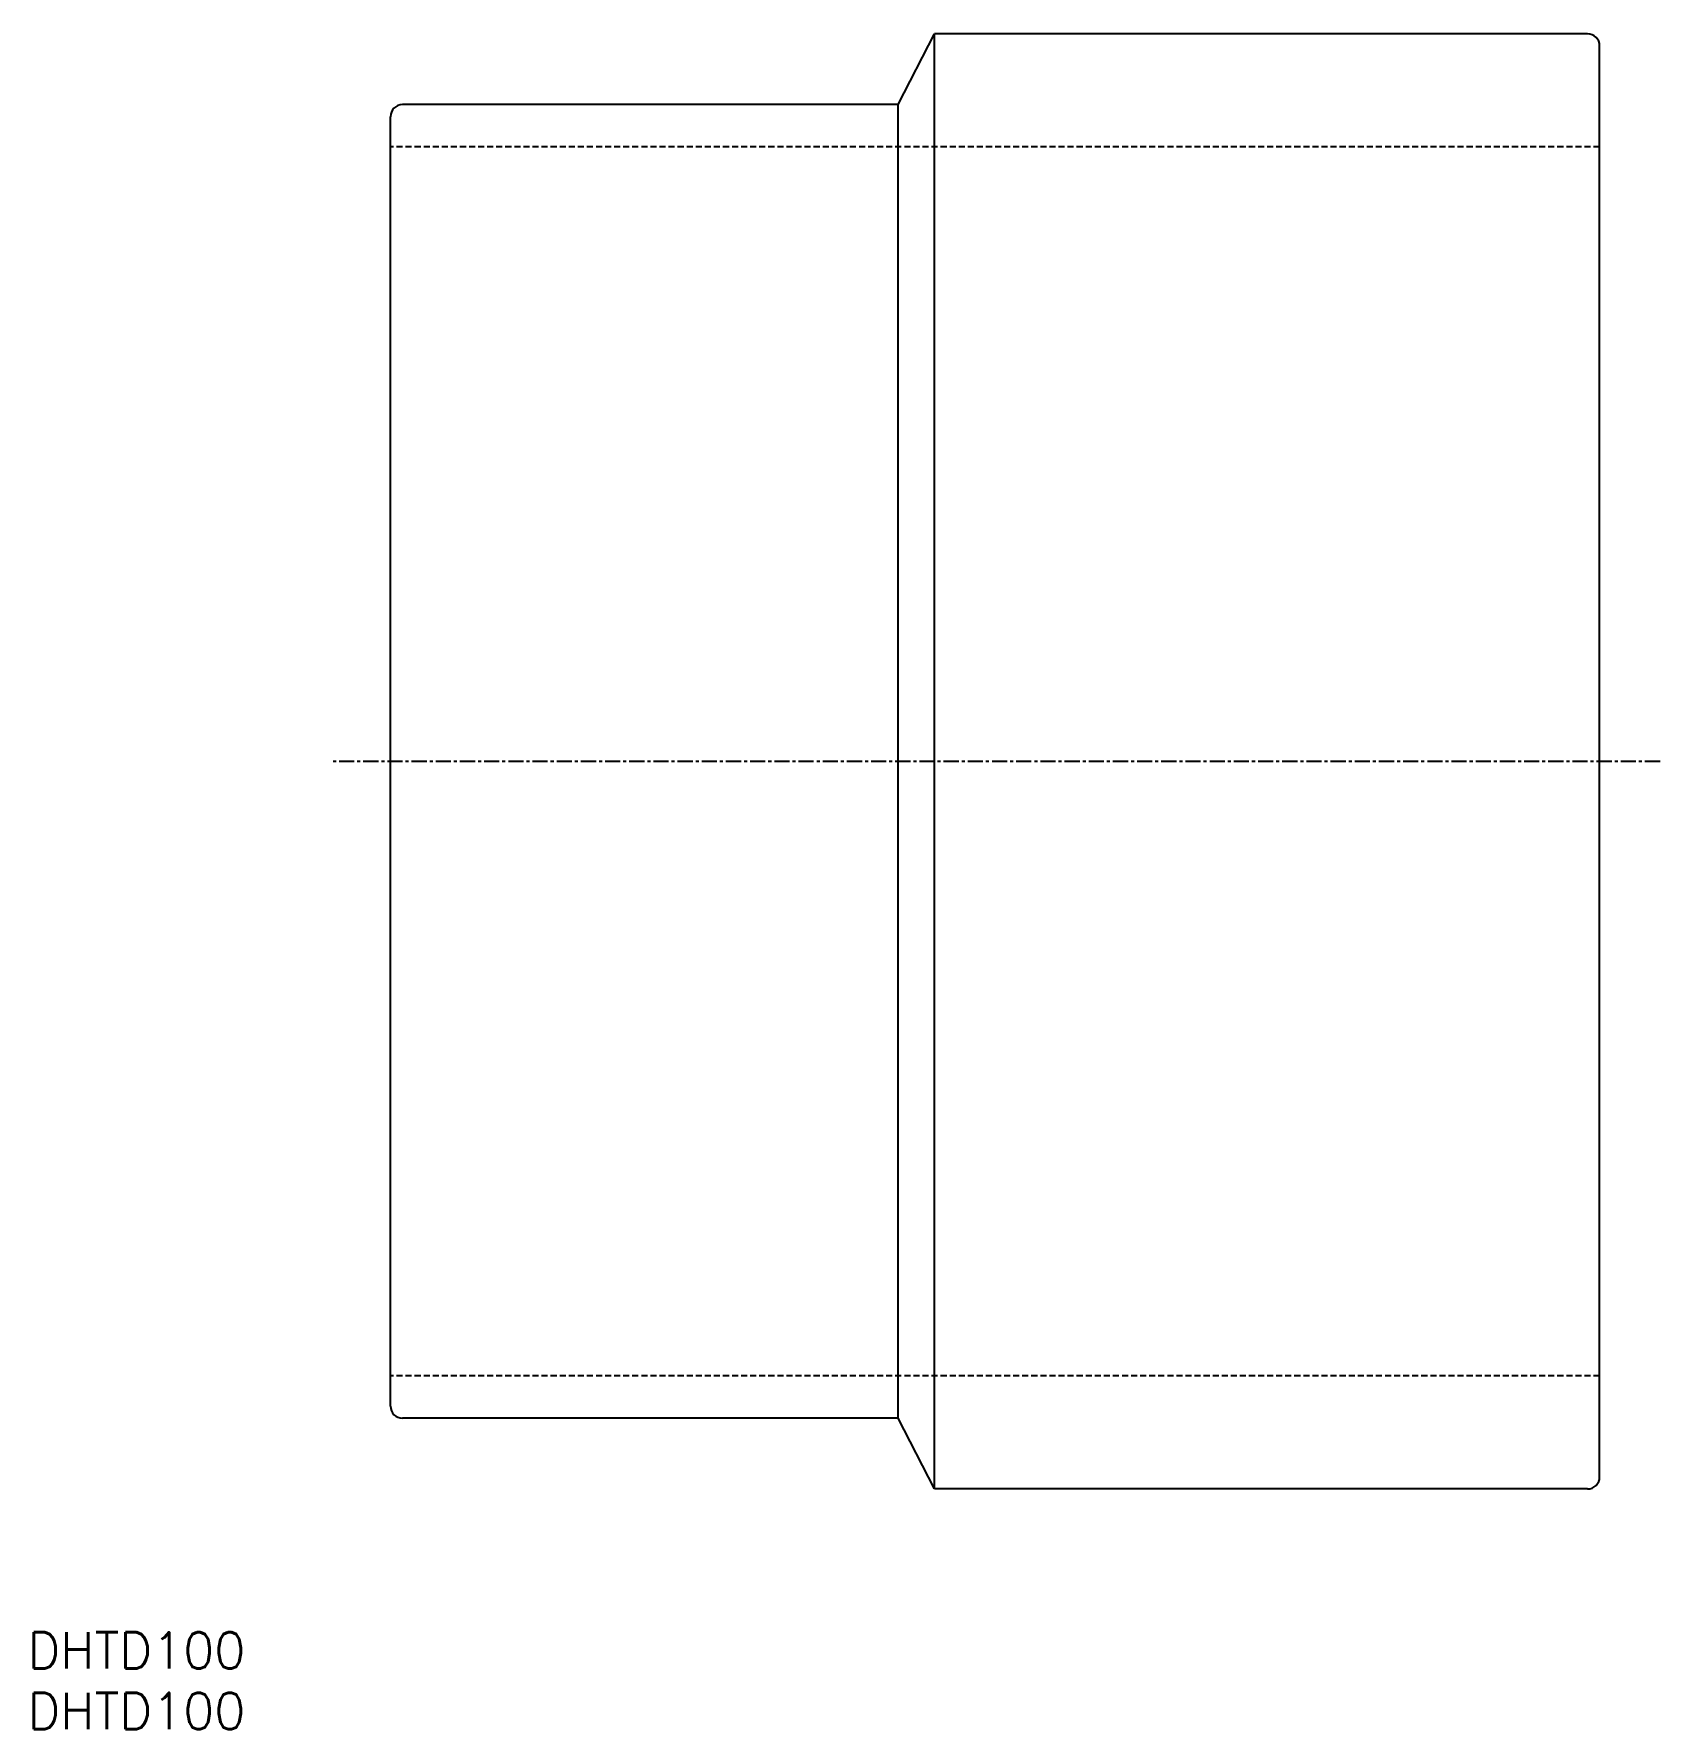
# Model space of a CAD drawing. Extents: x 1 to 135, y 0 to 140.
import ezdxf

# ---------------------------------------------------------------- set-up
doc = ezdxf.new("R2010")
doc.units = 0
doc.linetypes.add('CENTER', pattern=[2, 1.25, -0.25, 0.25, -0.25])
doc.linetypes.add('DASHED', pattern=[0.75, 0.5, -0.25])
doc.layers.get('0').update_dxf_attribs({"linetype": 'CONTINUOUS'})
doc.layers.add('CENTER', color=1, linetype='CENTER')
doc.styles.get("Standard").update_dxf_attribs({"font": 'txt.shx'})

# ---------------------------------------------------------------- blocks, each defined once
blk = doc.blocks.new('*U5')
at = {"color": 7, "linetype": 'CONTINUOUS'}
blk.add_text('DHTD100', height=3, dxfattribs=at).set_placement((0, 0))
blk = doc.blocks.new('*U6')
at = {"color": 7, "linetype": 'CONTINUOUS'}
blk.add_text('DHTD100', height=3, dxfattribs=at).set_placement((0, 5))

msp = doc.modelspace()

# ---------------------------------------------------------------- linework, layer by layer
at = {"color": 7, "linetype": 'CONTINUOUS'}
for p, q in [((72, 134.3), (75, 140.15)), ((129, 140.15), (75, 140.15)), ((75, 19.85), (75, 140.15)), ((130, 20.85), (130, 139.15)), ((30, 26.7), (30, 133.3)), ((72, 134.3), (31, 134.3)), ((72, 25.7), (72, 134.3)), ((72, 25.7), (31, 25.7)), ((75, 19.85), (72, 25.7)), ((129, 19.85), (75, 19.85))]:
    msp.add_line(p, q, dxfattribs=at)
at = {"color": 3, "linetype": 'DASHED'}
for p, q in [((130, 130.8), (30, 130.8)), ((130, 29.2), (30, 29.2))]:
    msp.add_line(p, q, dxfattribs=at)
at = {"color": 7, "linetype": 'CONTINUOUS'}
for centre, start, end in [((129, 139.15), 0, 90), ((31, 133.3), 90, 180), ((31, 26.7), 180, 270), ((129, 20.85), 270, 0)]:
    msp.add_arc(centre, 1, start, end, dxfattribs=at)
at = {"layer": 'CENTER', "color": 1, "linetype": 'CENTER'}
msp.add_line((135, 80), (25, 80), dxfattribs=at)

# ---------------------------------------------------------------- block references
at = {"color": 7, "linetype": 'CONTINUOUS'}
for name in ['*U6', '*U5']:
    msp.add_blockref(name, (0, 0), dxfattribs=at)

doc.saveas('drawing.dxf')
